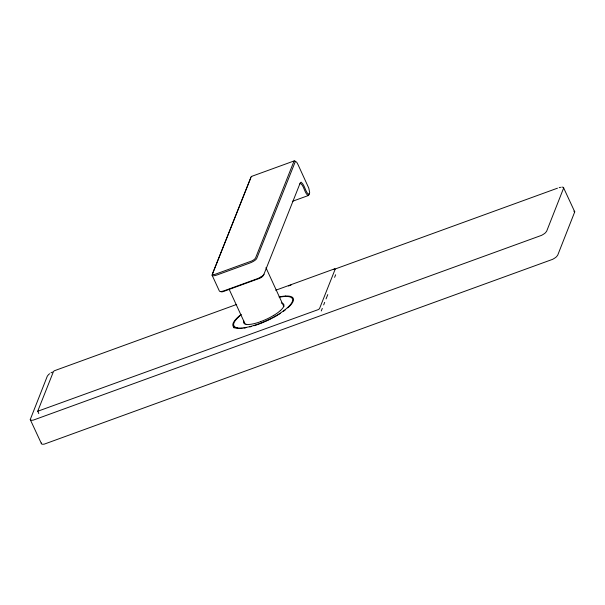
<?xml version="1.0" encoding="UTF-8"?>
<svg xmlns="http://www.w3.org/2000/svg" width="605" height="605" viewBox="0 0 605 605"><rect width="100%" height="100%" fill="white"/><g stroke="black" fill="none" stroke-linecap="round" stroke-linejoin="round"><path stroke-width="0.91" d="M561.818 187.157A8.092 2.269 -24.7 0 1 563.414 187.429L574.75 211.833L557.689 255.227L556.426 256.8A8.092 2.269 -24.7 0 1 552.554 259.356L44.392 444.085A8.092 2.269 -24.7 0 1 41.586 443.964L30.25 419.552L47.311 376.159L48.574 374.586A8.092 2.269 -24.7 0 1 49.648 373.731M41.284 443.548L41.359 442.928M563.716 187.845L546.648 231.239L545.392 232.812A8.092 2.269 -24.7 0 1 541.52 235.36L33.358 420.097A8.092 2.269 -24.7 0 1 30.552 419.968L30.25 419.552M38.803 413.593L37.752 411.128L53.49 371.493L54.367 370.752L236.691 304.428M321.263 310.962L322.291 308.384M323.66 304.935L324.688 302.349M326.057 298.9L327.766 294.59M334.61 277.362L335.639 274.776M294.249 160.885L251.294 176.501L212.605 273.596L212.763 274.33A5.755 1.618 -24.7 0 0 214.76 274.42L251.899 260.914A5.755 1.618 -24.7 0 0 254.66 259.099L255.56 257.98L293.894 161.437L294.249 160.885L295.232 161.096M250.818 177.628L212.143 274.685A6.595 1.853 -24.7 0 0 217.187 274.912L249.774 263.062A6.595 1.853 -24.7 0 0 256.717 258.479L295.384 161.422L296.722 162.216L298.099 164.779L308.754 188.064L309.677 192.496A18.354 4.976 70 0 1 308.936 194.356L308.558 194.455C304.98 191.218 304.996 185.19 301.131 182.173L300.239 182.899L263.523 275.298L262.623 276.417A5.755 1.618 -24.7 0 1 259.87 278.232L222.731 291.739A5.755 1.618 -24.7 0 1 220.734 291.648L220.515 291.353M299.785 183.988L300.587 183.315C304.315 186.438 304.277 192.481 308.005 195.604L308.452 195.491A19.594 5.309 70 0 0 309.246 193.494M292.676 201.223L308.452 195.491M275.698 290.249L334.21 268.975M288.441 285.991L291.103 285.023M333.726 269.527L557.477 188.185M251.294 176.501L251.74 176.38M559.164 187.641L560.608 187.308M334.512 268.877L335.23 269.066L319.485 308.709L318.351 309.571L37.729 411.256M574.75 211.833L574.447 211.417A8.092 2.269 -24.7 0 0 573.805 211.19M265.935 267.675L283.889 306.69M229.431 289.908L245.04 323.834M212.083 275.177L219.335 290.937A6.595 1.853 -24.7 0 0 224.432 290.665L257.019 278.822A6.595 1.853 -24.7 0 0 260.997 276.916M50.956 372.869A8.092 2.269 -24.7 0 1 52.446 372.037M238.877 316.649A32.473 9.113 -24.7 0 1 240.903 314.948M246.114 327.426A32.163 9.03 -24.7 0 0 277.718 314.751A32.473 9.113 -24.7 0 0 287.284 307.862M237.515 327.849A32.163 9.03 -24.7 0 1 239.005 316.657M246.054 327.441A32.473 9.113 -24.7 0 1 237.372 327.865M287.292 307.839A32.163 9.03 -24.7 0 0 288.782 296.647A32.473 9.113 -24.7 0 0 280.1 297.063M260.558 321.686A21.984 6.171 -24.7 0 1 252.096 324.061A22.196 6.231 -24.7 0 1 246.167 324.348M246.22 324.356A21.984 6.171 -24.7 0 1 243.815 320.945M281.302 303.014A21.984 6.171 -24.7 0 1 280.289 310.66M273.823 315.318A21.984 6.171 -24.7 0 1 260.634 321.626M280.281 310.675A22.196 6.231 -24.7 0 1 273.74 315.387M263.969 274.239A6.595 1.853 -24.7 0 1 262.933 275.517A6.655 1.868 -24.7 0 1 260.974 276.931M287.965 307.718A33.063 9.279 -24.7 0 0 292.162 297.153A33.373 9.37 -24.7 0 0 285.59 296.034M285.129 310.055A33.063 9.279 -24.7 0 1 283.526 311.242M279.034 296.964A33.063 9.279 -24.7 0 1 285.666 296.042M280.538 313.299A33.373 9.37 -24.7 0 1 278.126 314.819M277.4 315.258A33.373 9.37 -24.7 0 1 272.779 317.852M271.985 318.268A33.063 9.279 -24.7 0 1 265.308 321.474M264.43 321.852A33.063 9.279 -24.7 0 1 259.159 323.977M258.35 324.272A33.063 9.279 -24.7 0 1 254.077 325.724M251.597 326.458A33.063 9.279 -24.7 0 1 249.827 326.927M245.638 327.849A33.063 9.279 -24.7 0 1 243.86 328.137M242.181 328.334A33.063 9.279 -24.7 0 1 240.631 328.454A33.373 9.37 -24.7 0 1 233.999 327.35M234.135 327.335A33.063 9.279 -24.7 0 1 241.168 314.441M234.097 328.016A33.063 9.279 -24.7 0 1 234.475 326.292"/></g></svg>
